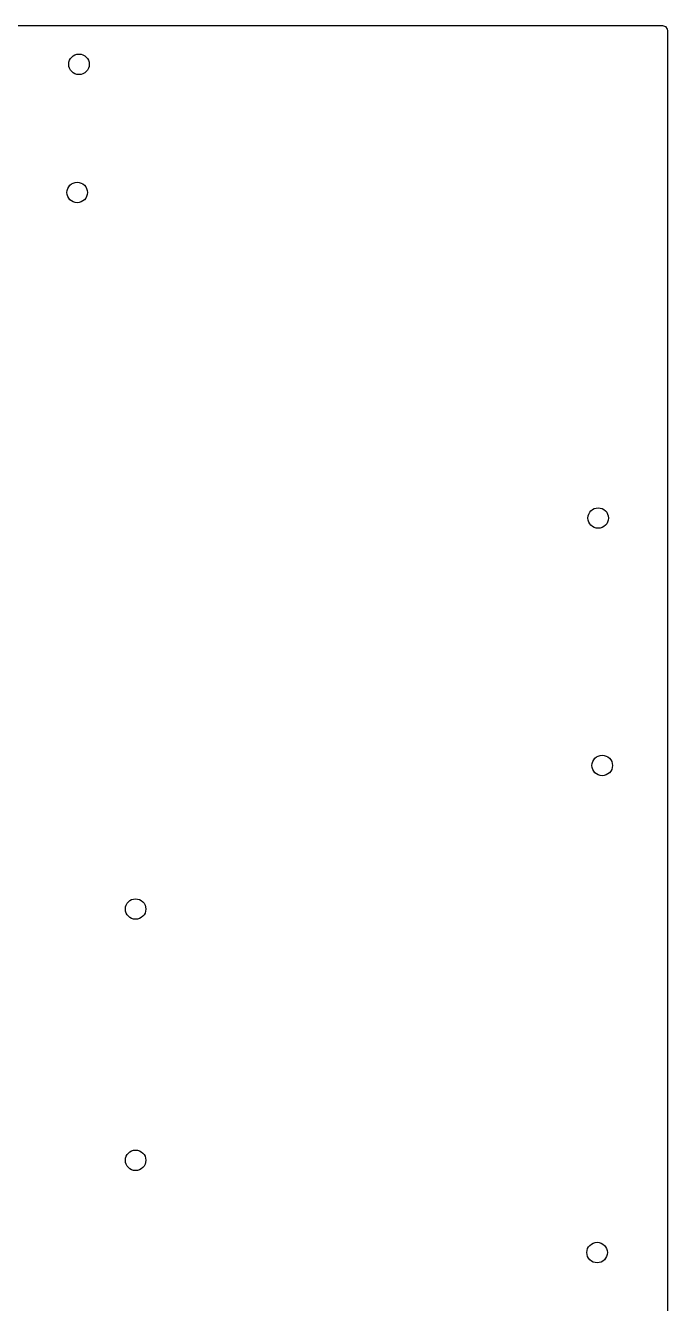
# Model space of a CAD drawing. Extents: x 0.02 to 3.98, y 0.02 to 3.98.
# Drawn here: x 3.485 to 3.978, y 2.997 to 3.978 of the extents above; entities that cross this region are included whole.
import ezdxf

# ---------------------------------------------------------------- set-up
doc = ezdxf.new("R2010")
doc.units = 0
doc.header["$MEASUREMENT"] = 0
doc.layers.add('BLACK', color=7, linetype='CONTINUOUS')

msp = doc.modelspace()

# ---------------------------------------------------------------- linework, layer by layer
at = {"layer": 'BLACK', "linetype": 'CONTINUOUS'}
for p, q in [((0.025728, 3.97817), (3.97427, 3.97817)), ((3.97427, 3.97817), (3.97656, 3.97742)), ((3.97656, 3.97742), (3.97798, 3.97548)), ((3.97798, 3.97548), (3.97817, 3.97427)), ((3.97817, 3.97427), (3.97817, 0.025728))]:
    msp.add_line(p, q, dxfattribs=at)
at = {"layer": 'BLACK'}
for centre in [(3.52638, 3.94843), (3.525, 3.85), (3.925, 3.6), (3.92811, 3.41), (3.56984, 3.29976), (3.56984, 3.10685), (3.92417, 3.03598)]:
    msp.add_circle(centre, 0.007874, dxfattribs=at)

doc.saveas('drawing.dxf')
